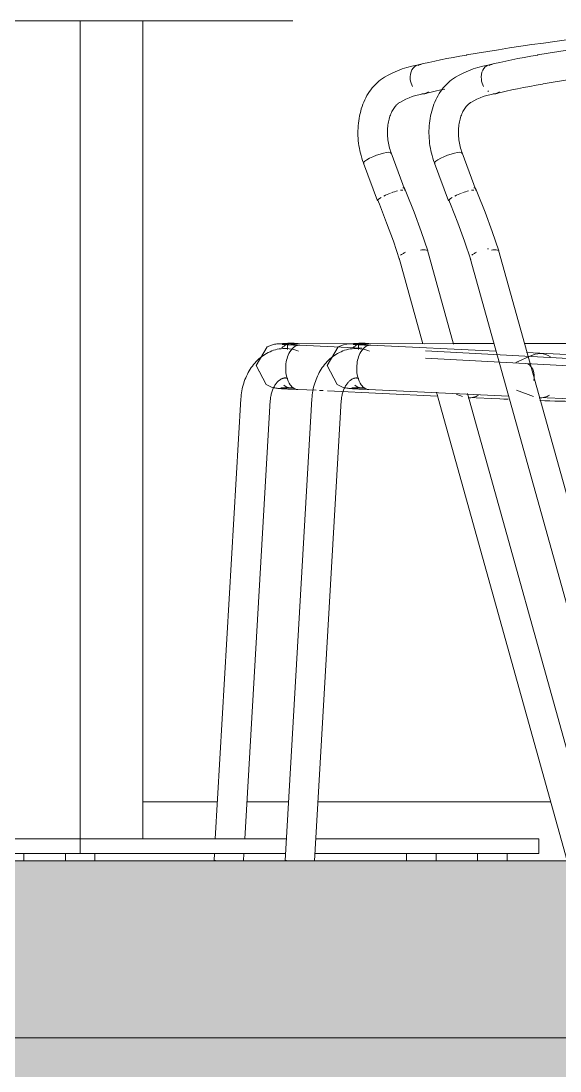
# Model space of a CAD drawing. Header units: inches. Extents: x 21386 to 98813, y -290 to 853.
# Drawn here: x 35680.4 to 35698.68, y -7.13 to 28.5 of the extents above; entities that cross this region are included whole.
import ezdxf

# ---------------------------------------------------------------- set-up
doc = ezdxf.new("R2010")
doc.units = ezdxf.units.IN
doc.header["$MEASUREMENT"] = 0
doc.linetypes.add('Grid Line 1_2_', pattern=[0.875, 0.5, -0.125, 0.125, -0.125])
for name, color, linetype, lineweight in [('A-FLOR', 192, 'Continuous', 13), ('A-FLOR-LEVL', 51, 'Continuous', 9), ('A-FLOR-PATT', 8, 'Continuous', 25), ('A-GLAZ-CWMG', 51, 'Continuous', 13), ('C-TOPO', 7, 'Continuous', 13), ('I-FURN', 30, 'Continuous', 13)]:
    doc.layers.add(name, color=color, linetype=linetype, lineweight=lineweight)

# ---------------------------------------------------------------- blocks, each defined once
blk = doc.blocks.new('Struct_Xcel_Sports Complex_rvt-4-Building Section - East_West looking South')
at = {"layer": 'A-FLOR-PATT', "lineweight": 9}
h = blk.add_hatch(dxfattribs=at)
h.set_pattern_fill('FP_59', color=256, style=0, pattern_type=2)
h.set_pattern_definition([(50, (-87914.36, 98.42), (55.0854, -4.819842), [5.76, -63.36]), (355, (-87914.36, 98.42), (-10.65569, 57.76853), [4.608, -50.688]), (100.451, (-87909.77, 98.02), (44.429468, 52.94866), [4.895, -53.848]), (46.184, (-87914.36, 113.78), (81.96444, -12.71212), [8.64, -95.04]), (96.636, (-87907.53, 112.72), (71.7815, 74.81238), [7.343, -80.772]), (351.184, (-87914.36, 113.78), (71.78195, 74.81243), [6.912, -76.032]), (21, (-87906.68, 109.94), (45.84207, -30.92146), [5.76, -63.36]), (326, (-87906.68, 109.94), (18.687064, 55.691476), [4.608, -50.688]), (71.451, (-87902.86, 107.363), (64.52891, 24.77011), [4.895, -53.848]), (37.5, (-87914.362, 98.42), (0.9338946, 25.566816), [2.534, -47.539, 2.534, -48.922, -50.88]), (37.5, (-87914.362, 98.42), (0.9338946, 25.566816), [-101.53, 2.534, -48.346]), (7.5, (-87914.362, 98.42), (20.20404, 30.291303), [2.534, -26.803, 2.534, -46.387, -19.392]), (7.5, (-87914.362, 98.42), (20.20404, 30.291303), [-78.259, 2.534, -16.858]), (327.5, (-87931.488, 98.42), (40.9977845, -1.7324026), [2.534, -16.666, 2.534, -57.37, -79.488]), (327.5, (-87931.488, 98.42), (40.9977845, -1.7324026), [-79.104, 2.534, -76.954]), (317.5, (-87939.168, 98.42), (44.788883, 7.687839), [2.534, -22.426, 2.534, -37.248, -56.448]), (317.5, (-87939.168, 98.42), (44.788883, 7.687839), [-64.742, 2.534, -53.914])])
h.paths.add_polyline_path([(-26273.39, -6), (-22066.14, -6), (-22066.14, 0), (-26273.39, 0), (-26273.39, -1.696)], flags=0)
at = {"layer": 'A-FLOR', "color": 7}
for p, q in [((-22066.14, 0), (-26273.39, 0)), ((-26273.39, -6), (-22066.14, -6))]:
    blk.add_line(p, q, dxfattribs=at)
blk = doc.blocks.new('Falcon 7700 Series Pedestal Base - 36_ Square Top x 30_ - Wheelchair Height-460525-Building Section - East_West looking South')
at = {"layer": 'I-FURN', "color": 8, "lineweight": 9}
for p, q in [((-26199.51, 28.5), (-26202.589, 28.5)), ((-26199.51, 28.5), (-26199.096, 28.5)), ((-26196.681, 28.5), (-26199.096, 28.5)), ((-26197.888, 28.5), (-26197.888, 0.75)), ((-26196.681, 28.5), (-26196.267, 28.5)), ((-26193.187, 28.5), (-26196.267, 28.5)), ((-26195.767, 0.75), (-26195.767, 28.5)), ((-26193.187, 28.5), (-26192.971, 28.5)), ((-26192.971, 28.5), (-26193.187, 28.5)), ((-26190.681, 28.5), (-26192.971, 28.5)), ((-26204.881, 0.75), (-26197.888, 0.75)), ((-26197.888, 0.75), (-26190.895, 0.75)), ((-26197.888, 0.25), (-26197.888, 0.75)), ((-26189.906, 0.75), (-26182.332, 0.75)), ((-26182.332, 0.25), (-26182.332, 0.75)), ((-26197.888, 0.25), (-26204.851, 0.25)), ((-26198.388, 0.25), (-26198.388, 0)), ((-26198.388, 0.25), (-26198.388, 0)), ((-26190.925, 0.25), (-26197.888, 0.25)), ((-26197.388, 0), (-26197.388, 0.25)), ((-26197.388, 0), (-26197.388, 0.25)), ((-26182.332, 0.25), (-26189.935, 0.25)), ((-26184.41, 0.25), (-26184.41, 0)), ((-26183.41, 0), (-26183.41, 0.25))]:
    blk.add_line(p, q, dxfattribs=at)
blk = doc.blocks.new('HermanMiller_Collection_Air-Chair_SideChair_Arms - Arms-457867-Building Section - East_West looking South')
at = {"layer": 'I-FURN', "color": 8, "lineweight": 9}
for p, q in [((-26183.921, 27.021), (-26184.065, 27)), ((-26183.902, 26.014), (-26183.806, 26.027)), ((-26184.455, 22.742), (-26184.935, 24.026)), ((-26185.873, 23.678), (-26185.85, 23.661)), ((-26185.872, 23.677), (-26185.392, 22.392)), ((-26177.927, 0), (-26183.702, 20.719)), ((-26184.666, 20.451), (-26178.965, 0)), ((-26188.444, 17.565), (-26188.444, 17.347)), ((-26183.785, 17.296), (-26188.046, 17.496)), ((-26178.784, 17.552), (-26182.832, 17.551)), ((-26182.557, 17.157), (-26183.113, 16.908)), ((-26181.173, 17.173), (-26182.748, 17.247)), ((-26188.252, 16.052), (-26188.342, 16.052)), ((-26188.111, 15.997), (-26183.36, 15.774)), ((-26183.086, 15.972), (-26182.518, 15.754)), ((-26182.325, 15.726), (-26181.244, 15.675)), ((-26190.03, 15.676), (-26190.94, 0.011)), ((-26189.939, 0), (-26189.032, 15.618))]:
    blk.add_line(p, q, dxfattribs=at)
at = {"layer": 'I-FURN', "color": 8, "lineweight": 9, "flags": 128}
for points in [[(-26182.363, 27.348), (-26182.012, 27.409), (-26181.654, 27.468), (-26181.288, 27.527), (-26180.917, 27.585), (-26180.539, 27.642), (-26180.156, 27.698), (-26179.769, 27.753), (-26179.377, 27.806), (-26178.982, 27.858), (-26178.585, 27.909), (-26178.185, 27.958), (-26177.783, 28.005), (-26177.381, 28.051), (-26177.242, 28.066)], [(-26184.022, 27.012), (-26183.841, 27.054), (-26183.652, 27.096), (-26183.456, 27.138), (-26183.254, 27.18), (-26183.044, 27.222), (-26182.829, 27.263), (-26182.607, 27.304), (-26182.38, 27.345), (-26182.363, 27.348)], [(-26184.065, 27), (-26184.233, 26.968), (-26184.398, 26.926), (-26184.561, 26.874), (-26184.721, 26.814), (-26184.879, 26.744), (-26185.032, 26.666), (-26185.16, 26.592)], [(-26182.19, 26.363), (-26181.845, 26.423), (-26181.492, 26.482), (-26181.132, 26.54), (-26180.765, 26.597), (-26180.392, 26.653), (-26180.014, 26.708), (-26179.632, 26.762), (-26179.245, 26.815), (-26178.854, 26.867), (-26178.461, 26.917), (-26178.065, 26.965), (-26177.668, 27.012), (-26177.27, 27.057), (-26177.133, 27.072)], [(-26185.16, 26.592), (-26185.226, 26.55), (-26185.29, 26.504), (-26185.352, 26.455), (-26185.411, 26.402), (-26185.468, 26.348), (-26185.522, 26.29), (-26185.573, 26.23), (-26185.622, 26.167), (-26185.668, 26.102), (-26185.711, 26.036), (-26185.752, 25.967), (-26185.791, 25.896), (-26185.827, 25.824), (-26185.86, 25.75), (-26185.89, 25.675), (-26185.918, 25.598), (-26185.944, 25.52), (-26185.967, 25.441), (-26185.987, 25.361), (-26186.005, 25.28), (-26186.02, 25.197), (-26186.033, 25.115), (-26186.043, 25.031), (-26186.051, 24.947), (-26186.056, 24.863), (-26186.059, 24.778), (-26186.059, 24.693), (-26186.057, 24.607), (-26186.053, 24.522), (-26186.046, 24.437), (-26186.036, 24.352), (-26186.025, 24.267), (-26186.01, 24.182), (-26185.994, 24.098), (-26185.975, 24.015), (-26185.954, 23.932), (-26185.93, 23.85), (-26185.904, 23.768), (-26185.876, 23.688), (-26185.873, 23.678)], [(-26184.642, 25.737), (-26184.538, 25.796), (-26184.433, 25.849), (-26184.326, 25.895), (-26184.217, 25.935), (-26184.108, 25.969), (-26183.997, 25.996), (-26183.902, 26.014)], [(-26183.79, 26.039), (-26183.618, 26.079), (-26183.438, 26.119), (-26183.25, 26.16), (-26183.055, 26.2), (-26182.852, 26.24), (-26182.643, 26.281), (-26182.428, 26.321), (-26182.207, 26.36), (-26182.19, 26.363)], [(-26184.935, 24.025), (-26184.953, 24.078), (-26184.971, 24.132), (-26184.987, 24.186), (-26185.001, 24.242), (-26185.014, 24.298), (-26185.025, 24.354), (-26185.035, 24.411), (-26185.043, 24.468), (-26185.05, 24.525), (-26185.054, 24.582), (-26185.058, 24.639), (-26185.059, 24.696), (-26185.059, 24.752), (-26185.058, 24.808), (-26185.054, 24.863), (-26185.05, 24.917), (-26185.043, 24.971), (-26185.035, 25.023), (-26185.026, 25.074), (-26185.015, 25.124), (-26185.003, 25.173), (-26184.99, 25.22), (-26184.975, 25.266), (-26184.959, 25.31), (-26184.942, 25.352), (-26184.924, 25.393), (-26184.906, 25.431), (-26184.886, 25.468), (-26184.866, 25.502), (-26184.845, 25.535), (-26184.823, 25.565), (-26184.801, 25.594), (-26184.779, 25.62), (-26184.757, 25.644), (-26184.734, 25.666), (-26184.712, 25.686), (-26184.689, 25.704), (-26184.667, 25.721), (-26184.645, 25.735), (-26184.642, 25.737)], [(-26185.431, 23.942), (-26185.552, 23.894), (-26185.662, 23.844), (-26185.755, 23.793)], [(-26185.091, 24.038), (-26185.193, 24.016), (-26185.309, 23.984), (-26185.431, 23.942)], [(-26184.935, 24.025), (-26184.957, 24.042), (-26185.011, 24.046), (-26185.091, 24.038)], [(-26184.943, 23.995), (-26184.934, 24.024), (-26184.935, 24.025)], [(-26185.755, 23.793), (-26185.824, 23.747), (-26185.864, 23.708), (-26185.873, 23.679), (-26185.873, 23.678)], [(-26183.692, 20.698), (-26183.912, 21.355), (-26184.151, 22.009), (-26184.409, 22.66), (-26184.478, 22.826)], [(-26184.644, 20.394), (-26184.855, 21.025), (-26185.085, 21.653), (-26185.333, 22.279), (-26185.399, 22.438)], [(-26189.51, 16.809), (-26189.138, 17.439), (-26188.96, 17.514), (-26188.884, 17.532), (-26188.84, 17.538), (-26188.809, 17.542), (-26188.783, 17.544), (-26188.76, 17.546), (-26188.737, 17.547), (-26188.715, 17.548), (-26188.692, 17.549), (-26188.668, 17.55), (-26188.643, 17.55), (-26188.617, 17.551), (-26188.589, 17.551), (-26188.561, 17.552), (-26188.531, 17.552), (-26188.499, 17.552), (-26188.467, 17.552), (-26188.433, 17.552), (-26188.398, 17.552), (-26188.362, 17.552), (-26188.338, 17.552)], [(-26188.633, 17.526), (-26188.631, 17.526), (-26188.624, 17.526), (-26188.614, 17.525), (-26188.601, 17.523), (-26188.585, 17.522), (-26188.567, 17.521), (-26188.547, 17.52), (-26188.525, 17.518), (-26188.501, 17.517), (-26188.475, 17.515), (-26188.447, 17.514), (-26188.417, 17.512), (-26188.387, 17.51), (-26188.354, 17.509), (-26188.32, 17.507), (-26188.285, 17.506), (-26188.249, 17.504), (-26188.211, 17.502), (-26188.172, 17.501), (-26188.132, 17.499), (-26188.091, 17.498), (-26188.049, 17.496), (-26188.049, 17.496)], [(-26183.856, 17.551), (-26186.215, 17.55), (-26188.339, 17.552)], [(-26188.467, 17.385), (-26188.533, 17.387), (-26188.598, 17.385), (-26188.663, 17.38), (-26188.728, 17.371), (-26188.793, 17.359), (-26188.856, 17.343), (-26188.919, 17.325), (-26188.98, 17.303), (-26189.041, 17.278), (-26189.099, 17.25), (-26189.157, 17.22), (-26189.213, 17.187), (-26189.267, 17.152), (-26189.32, 17.114), (-26189.371, 17.074), (-26189.42, 17.031), (-26189.467, 16.987), (-26189.513, 16.941), (-26189.557, 16.893), (-26189.599, 16.843), (-26189.639, 16.791), (-26189.677, 16.738), (-26189.713, 16.684), (-26189.747, 16.628), (-26189.78, 16.571), (-26189.81, 16.513), (-26189.839, 16.453), (-26189.865, 16.393), (-26189.89, 16.332), (-26189.913, 16.269), (-26189.934, 16.206), (-26189.953, 16.143), (-26189.97, 16.078), (-26189.985, 16.013), (-26189.998, 15.948), (-26190.009, 15.882), (-26190.018, 15.815), (-26190.025, 15.749), (-26190.03, 15.682), (-26190.03, 15.676)], [(-26188.073, 17.298), (-26188.135, 17.321), (-26188.197, 17.34), (-26188.261, 17.356), (-26188.325, 17.369), (-26188.39, 17.378), (-26188.455, 17.384), (-26188.467, 17.385)], [(-26186.177, 17.307), (-26180.063, 16.983), (-26173.929, 17.005), (-26170.113, 17.193)], [(-26189.51, 16.809), (-26189.169, 16.16), (-26188.995, 16.077), (-26188.921, 16.056), (-26188.877, 16.047), (-26188.846, 16.042), (-26188.82, 16.038), (-26188.797, 16.035), (-26188.775, 16.033), (-26188.752, 16.031), (-26188.729, 16.029), (-26188.705, 16.027), (-26188.68, 16.025), (-26188.654, 16.023), (-26188.627, 16.022), (-26188.598, 16.02), (-26188.568, 16.018), (-26188.537, 16.016), (-26188.505, 16.014), (-26188.471, 16.013), (-26188.436, 16.011), (-26188.4, 16.009), (-26188.362, 16.008), (-26188.324, 16.006), (-26188.284, 16.004), (-26188.244, 16.002), (-26188.202, 16.001), (-26188.159, 15.999), (-26188.116, 15.998), (-26188.108, 15.997)], [(-26186.181, 17.056), (-26180.053, 16.732), (-26173.905, 16.755), (-26170.112, 16.943)], [(-26189.032, 15.618), (-26189.029, 15.655), (-26189.025, 15.692), (-26189.02, 15.729), (-26189.014, 15.765), (-26189.007, 15.801), (-26188.999, 15.836), (-26188.99, 15.871), (-26188.98, 15.905), (-26188.97, 15.938), (-26188.958, 15.97), (-26188.945, 16.002), (-26188.932, 16.032), (-26188.918, 16.061), (-26188.903, 16.09), (-26188.888, 16.117), (-26188.872, 16.142), (-26188.856, 16.167), (-26188.839, 16.19), (-26188.822, 16.212), (-26188.805, 16.233), (-26188.788, 16.252), (-26188.771, 16.269), (-26188.754, 16.286), (-26188.736, 16.3), (-26188.719, 16.314), (-26188.703, 16.326), (-26188.686, 16.337), (-26188.67, 16.347), (-26188.654, 16.355), (-26188.639, 16.362), (-26188.624, 16.368), (-26188.61, 16.373), (-26188.596, 16.378), (-26188.583, 16.381), (-26188.57, 16.383), (-26188.557, 16.385), (-26188.545, 16.386), (-26188.533, 16.387), (-26188.52, 16.386), (-26188.519, 16.386)], [(-26188.67, 16.048), (-26188.667, 16.049), (-26188.661, 16.049), (-26188.65, 16.049), (-26188.637, 16.05), (-26188.622, 16.05), (-26188.603, 16.051), (-26188.583, 16.051), (-26188.561, 16.051), (-26188.537, 16.052), (-26188.511, 16.052), (-26188.483, 16.052), (-26188.454, 16.052), (-26188.423, 16.052), (-26188.39, 16.052), (-26188.356, 16.052), (-26188.342, 16.052)], [(-26188.519, 16.386), (-26188.507, 16.385), (-26188.495, 16.384), (-26188.483, 16.381), (-26188.471, 16.378), (-26188.458, 16.375), (-26188.445, 16.37), (-26188.443, 16.369)]]:
    blk.add_lwpolyline(points, dxfattribs=at)
at = {"layer": 'I-FURN', "color": 8, "lineweight": 9}
for centre, major_axis, ratio, start_param, end_param in [((-26183.906, 26.525), (-0.116, 0.486), 0.74611, 0.044799, 1.405643), ((-26183.863, 26.524), (-0.057, 0.497), 0.711436, 0.034696, 0.296495), ((-26183.863, 26.524), (-0.057, 0.497), 0.711436, 0, 0.034696), ((-26183.906, 26.525), (-0.116, 0.486), 0.74611, 1.405643, 1.929241), ((-26183.863, 26.524), (-0.057, 0.497), 0.711436, 2.39089, 2.467105), ((-26183.863, 26.524), (-0.057, 0.497), 0.711436, 2.914489, 3.176288), ((-26183.863, 26.524), (-0.057, 0.497), 0.711436, 3.176288, 3.438088), ((-26183.906, 26.525), (-0.116, 0.486), 0.74611, 3.238238, 3.500038), ((-26184.939, 22.632), (0.461, 0.194), 0.144221, 6.220526, 6.744124), ((-26184.924, 22.567), (0.468, 0.175), 0.191458, 2.34416, 3.141593), ((-26184.924, 22.567), (0.468, 0.175), 0.191458, 1.558762, 2.082361), ((-26184.924, 22.567), (0.468, 0.175), 0.191458, 1.035163, 1.500905), ((-26184.924, 22.567), (0.468, 0.175), 0.191458, 0.511565, 0.773364), ((-26184.184, 20.585), (0.482, 0.134), 0.301377, 1.177837, 1.259636), ((-26184.168, 20.546), (0.476, 0.152), 0.239355, 0.740351, 1.000511), ((-26184.168, 20.546), (0.476, 0.152), 0.239355, 6.237561, 7.02296), ((-26184.184, 20.585), (0.482, 0.134), 0.301377, 2.306833, 2.568633), ((-26184.184, 20.585), (0.482, 0.134), 0.301377, 2.051225, 2.306833), ((-26182.298, 16.463), (-0.021, 0.75), 0.90616, 6.224803, 6.748402), ((-26182.298, 16.463), (-0.021, 0.75), 0.90616, 5.701205, 6.224803), ((-26182.94, 16.444), (-0.014, 0.5), 0.90616, 4.654007, 5.701205), ((-26182.94, 16.444), (-0.014, 0.5), 0.90616, 4.392208, 4.654007), ((-26182.298, 16.463), (-0.021, 0.75), 0.90616, 3.083211, 3.34501), ((-26182.298, 16.463), (-0.021, 0.75), 0.90616, 3.358196, 3.60681), ((-26190.441, -0.018), (-0.499, 0.029), 0.004932, 0.057933, 0.843331)]:
    blk.add_ellipse(centre, major_axis=major_axis, ratio=ratio, start_param=start_param, end_param=end_param, dxfattribs=at)
for points in [[(-26188.639, 17.405), (-26188.593, 17.455), (-26188.491, 17.532), (-26188.378, 17.555), (-26188.322, 17.552)], [(-26188.028, 17.55), (-26188.125, 17.557), (-26188.292, 17.568), (-26188.436, 17.572), (-26188.458, 17.562), (-26188.354, 17.541), (-26188.21, 17.521), (-26188.123, 17.51)], [(-26188.322, 17.552), (-26188.284, 17.55), (-26188.246, 17.541), (-26188.21, 17.527)], [(-26188.359, 16.053), (-26188.433, 16.057), (-26188.508, 16.086), (-26188.574, 16.138)], [(-26188.342, 16.052), (-26188.347, 16.052), (-26188.353, 16.052), (-26188.359, 16.053)]]:
    blk.add_open_spline(points, degree=3, dxfattribs=at)
for points in [[(-26188.06, 17.496), (-26188.122, 17.495), (-26188.25, 17.444), (-26188.399, 17.246), (-26188.486, 16.995), (-26188.507, 16.826), (-26188.509, 16.742)], [(-26188.509, 16.742), (-26188.512, 16.629), (-26188.487, 16.404), (-26188.377, 16.158), (-26188.237, 16.023), (-26188.143, 15.997), (-26188.097, 15.997)]]:
    blk.add_open_spline(points, degree=3, knots=[0, 0, 0, 0, 0.285714, 0.571429, 0.785714, 1, 1, 1, 1], dxfattribs=at)
blk = doc.blocks.new('Falcon 7700 Series Pedestal Base - 36_ Square Top x 30_ - Wheelchair Height-V161-Building Section - East_West looking South')
at = {"layer": 'I-FURN', "color": 8, "lineweight": 9}
for p, q in [((-26193.09, 28.5), (-26193.181, 28.5)), ((-26199.797, 0), (-26199.797, 0.25)), ((-26199.797, 0), (-26199.797, 0.25)), ((-26186.819, 0.25), (-26186.819, 0)), ((-26185.819, 0), (-26185.819, 0.25))]:
    blk.add_line(p, q, dxfattribs=at)
blk = doc.blocks.new('HermanMiller_Collection_Air-Chair_SideChair_Arms - Arms-V162-Building Section - East_West looking South')
at = {"layer": 'I-FURN', "color": 8, "lineweight": 9}
for p, q in [((-26186.33, 27.021), (-26186.474, 27)), ((-26186.311, 26.014), (-26186.215, 26.027)), ((-26186.864, 22.742), (-26187.344, 24.026)), ((-26188.281, 23.678), (-26188.259, 23.661)), ((-26188.281, 23.677), (-26187.801, 22.392)), ((-26185.223, 17.533), (-26186.111, 20.719)), ((-26187.075, 20.451), (-26186.266, 17.549)), ((-26190.853, 17.565), (-26190.853, 17.347)), ((-26188.335, 17.397), (-26190.455, 17.496)), ((-26183.856, 17.552), (-26185.241, 17.551)), ((-26181.193, 17.552), (-26182.833, 17.552)), ((-26190.661, 16.052), (-26190.75, 16.052)), ((-26190.52, 15.997), (-26189.887, 15.968)), ((-26189.775, 15.962), (-26189.649, 15.957)), ((-26189.505, 15.95), (-26185.769, 15.774)), ((-26185.807, 15.905), (-26181.374, 0)), ((-26185.135, 15.834), (-26184.927, 15.754)), ((-26180.336, 0), (-26184.756, 15.856)), ((-26184.733, 15.726), (-26183.652, 15.675)), ((-26192.439, 15.676), (-26193.306, 0.75)), ((-26192.305, 0.75), (-26191.441, 15.618)), ((-26193.335, 0.25), (-26193.349, 0.011)), ((-26192.348, 0), (-26192.334, 0.25))]:
    blk.add_line(p, q, dxfattribs=at)
at = {"layer": 'I-FURN', "color": 8, "lineweight": 9, "flags": 128}
for points in [[(-26184.772, 27.348), (-26184.421, 27.409), (-26184.063, 27.468), (-26183.697, 27.527), (-26183.326, 27.585), (-26182.948, 27.642), (-26182.565, 27.698), (-26182.178, 27.753), (-26181.786, 27.806), (-26181.391, 27.858), (-26180.994, 27.909), (-26180.594, 27.958), (-26180.192, 28.005), (-26179.79, 28.051), (-26179.651, 28.066)], [(-26186.431, 27.012), (-26186.25, 27.054), (-26186.061, 27.096), (-26185.865, 27.138), (-26185.663, 27.18), (-26185.453, 27.222), (-26185.238, 27.263), (-26185.016, 27.304), (-26184.789, 27.345), (-26184.772, 27.348)], [(-26186.474, 27), (-26186.642, 26.968), (-26186.807, 26.926), (-26186.97, 26.874), (-26187.13, 26.814), (-26187.288, 26.744), (-26187.441, 26.666), (-26187.569, 26.592)], [(-26187.569, 26.592), (-26187.635, 26.55), (-26187.699, 26.504), (-26187.761, 26.455), (-26187.82, 26.402), (-26187.876, 26.348), (-26187.93, 26.29), (-26187.982, 26.23), (-26188.031, 26.167), (-26188.077, 26.102), (-26188.12, 26.036), (-26188.161, 25.967), (-26188.2, 25.896), (-26188.235, 25.824), (-26188.269, 25.75), (-26188.299, 25.675), (-26188.327, 25.598), (-26188.353, 25.52), (-26188.375, 25.441), (-26188.396, 25.361), (-26188.414, 25.28), (-26188.429, 25.197), (-26188.442, 25.115), (-26188.452, 25.031), (-26188.46, 24.947), (-26188.465, 24.863), (-26188.468, 24.778), (-26188.468, 24.693), (-26188.466, 24.607), (-26188.462, 24.522), (-26188.455, 24.437), (-26188.445, 24.352), (-26188.433, 24.267), (-26188.419, 24.182), (-26188.403, 24.098), (-26188.384, 24.015), (-26188.363, 23.932), (-26188.339, 23.85), (-26188.313, 23.768), (-26188.285, 23.688), (-26188.281, 23.678)], [(-26187.051, 25.737), (-26186.947, 25.796), (-26186.841, 25.849), (-26186.734, 25.895), (-26186.626, 25.935), (-26186.517, 25.969), (-26186.406, 25.996), (-26186.311, 26.014)], [(-26186.199, 26.039), (-26186.027, 26.079), (-26185.847, 26.119), (-26185.659, 26.16), (-26185.518, 26.189)], [(-26187.344, 24.025), (-26187.362, 24.078), (-26187.38, 24.132), (-26187.395, 24.186), (-26187.41, 24.242), (-26187.423, 24.298), (-26187.434, 24.354), (-26187.444, 24.411), (-26187.452, 24.468), (-26187.458, 24.525), (-26187.463, 24.582), (-26187.467, 24.639), (-26187.468, 24.696), (-26187.468, 24.752), (-26187.466, 24.808), (-26187.463, 24.863), (-26187.458, 24.917), (-26187.452, 24.971), (-26187.444, 25.023), (-26187.435, 25.074), (-26187.424, 25.124), (-26187.412, 25.173), (-26187.399, 25.22), (-26187.384, 25.266), (-26187.368, 25.31), (-26187.351, 25.352), (-26187.333, 25.393), (-26187.314, 25.431), (-26187.295, 25.468), (-26187.274, 25.502), (-26187.253, 25.535), (-26187.232, 25.565), (-26187.21, 25.594), (-26187.188, 25.62), (-26187.166, 25.644), (-26187.143, 25.666), (-26187.121, 25.686), (-26187.098, 25.704), (-26187.076, 25.721), (-26187.054, 25.735), (-26187.051, 25.737)], [(-26187.84, 23.942), (-26187.96, 23.894), (-26188.071, 23.844), (-26188.164, 23.793)], [(-26187.5, 24.038), (-26187.602, 24.016), (-26187.717, 23.984), (-26187.84, 23.942)], [(-26187.344, 24.025), (-26187.366, 24.042), (-26187.42, 24.046), (-26187.5, 24.038)], [(-26187.352, 23.995), (-26187.343, 24.024), (-26187.344, 24.025)], [(-26188.164, 23.793), (-26188.233, 23.747), (-26188.273, 23.708), (-26188.282, 23.679), (-26188.281, 23.678)], [(-26186.101, 20.698), (-26186.32, 21.355), (-26186.56, 22.009), (-26186.818, 22.66), (-26186.886, 22.826)], [(-26187.053, 20.394), (-26187.264, 21.025), (-26187.494, 21.653), (-26187.742, 22.279), (-26187.808, 22.438)], [(-26191.919, 16.809), (-26191.546, 17.439), (-26191.369, 17.514), (-26191.293, 17.532), (-26191.249, 17.538), (-26191.218, 17.542), (-26191.192, 17.544), (-26191.169, 17.546), (-26191.146, 17.547), (-26191.123, 17.548), (-26191.1, 17.549), (-26191.076, 17.55), (-26191.052, 17.55), (-26191.025, 17.551), (-26190.998, 17.551), (-26190.969, 17.552), (-26190.939, 17.552), (-26190.908, 17.552), (-26190.876, 17.552), (-26190.842, 17.552), (-26190.807, 17.552), (-26190.771, 17.552), (-26190.747, 17.552)], [(-26191.042, 17.526), (-26191.04, 17.526), (-26191.033, 17.526), (-26191.023, 17.525), (-26191.01, 17.523), (-26190.994, 17.522), (-26190.976, 17.521), (-26190.956, 17.52), (-26190.934, 17.518), (-26190.909, 17.517), (-26190.883, 17.515), (-26190.856, 17.514), (-26190.826, 17.512), (-26190.795, 17.51), (-26190.763, 17.509), (-26190.729, 17.507), (-26190.694, 17.506), (-26190.657, 17.504), (-26190.62, 17.502), (-26190.581, 17.501), (-26190.541, 17.499), (-26190.5, 17.498), (-26190.458, 17.496), (-26190.457, 17.496)], [(-26188.322, 17.55), (-26188.624, 17.55), (-26190.748, 17.552)], [(-26190.876, 17.385), (-26190.941, 17.387), (-26191.007, 17.385), (-26191.072, 17.38), (-26191.137, 17.371), (-26191.202, 17.359), (-26191.265, 17.343), (-26191.328, 17.325), (-26191.389, 17.303), (-26191.449, 17.278), (-26191.508, 17.25), (-26191.566, 17.22), (-26191.622, 17.187), (-26191.676, 17.152), (-26191.729, 17.114), (-26191.78, 17.074), (-26191.829, 17.031), (-26191.876, 16.987), (-26191.922, 16.941), (-26191.965, 16.893), (-26192.007, 16.843), (-26192.047, 16.791), (-26192.086, 16.738), (-26192.122, 16.684), (-26192.156, 16.628), (-26192.189, 16.571), (-26192.219, 16.513), (-26192.248, 16.453), (-26192.274, 16.393), (-26192.299, 16.332), (-26192.322, 16.269), (-26192.343, 16.206), (-26192.362, 16.143), (-26192.379, 16.078), (-26192.393, 16.013), (-26192.406, 15.948), (-26192.418, 15.882), (-26192.427, 15.815), (-26192.434, 15.749), (-26192.439, 15.682), (-26192.439, 15.676)], [(-26190.482, 17.298), (-26190.543, 17.321), (-26190.606, 17.34), (-26190.669, 17.356), (-26190.734, 17.369), (-26190.799, 17.378), (-26190.864, 17.384), (-26190.876, 17.385)], [(-26191.919, 16.809), (-26191.578, 16.16), (-26191.404, 16.077), (-26191.33, 16.056), (-26191.286, 16.047), (-26191.255, 16.042), (-26191.229, 16.038), (-26191.206, 16.035), (-26191.183, 16.033), (-26191.161, 16.031), (-26191.138, 16.029), (-26191.114, 16.027), (-26191.089, 16.025), (-26191.063, 16.023), (-26191.036, 16.022), (-26191.007, 16.02), (-26190.977, 16.018), (-26190.946, 16.016), (-26190.914, 16.014), (-26190.88, 16.013), (-26190.845, 16.011), (-26190.809, 16.009), (-26190.771, 16.008), (-26190.733, 16.006), (-26190.693, 16.004), (-26190.652, 16.002), (-26190.611, 16.001), (-26190.568, 15.999), (-26190.525, 15.998), (-26190.517, 15.997)], [(-26191.441, 15.618), (-26191.438, 15.655), (-26191.434, 15.692), (-26191.429, 15.729), (-26191.423, 15.765), (-26191.416, 15.801), (-26191.408, 15.836), (-26191.399, 15.871), (-26191.389, 15.905), (-26191.378, 15.938), (-26191.367, 15.97), (-26191.354, 16.002), (-26191.341, 16.032), (-26191.327, 16.061), (-26191.312, 16.09), (-26191.297, 16.117), (-26191.281, 16.142), (-26191.265, 16.167), (-26191.248, 16.19), (-26191.231, 16.212), (-26191.214, 16.233), (-26191.197, 16.252), (-26191.18, 16.269), (-26191.162, 16.286), (-26191.145, 16.3), (-26191.128, 16.314), (-26191.111, 16.326), (-26191.095, 16.337), (-26191.079, 16.347), (-26191.063, 16.355), (-26191.048, 16.362), (-26191.033, 16.368), (-26191.019, 16.373), (-26191.005, 16.378), (-26190.992, 16.381), (-26190.979, 16.383), (-26190.966, 16.385), (-26190.954, 16.386), (-26190.941, 16.387), (-26190.929, 16.386), (-26190.928, 16.386)], [(-26191.079, 16.048), (-26191.076, 16.049), (-26191.069, 16.049), (-26191.059, 16.049), (-26191.046, 16.05), (-26191.03, 16.05), (-26191.012, 16.051), (-26190.992, 16.051), (-26190.97, 16.051), (-26190.946, 16.052), (-26190.92, 16.052), (-26190.892, 16.052), (-26190.862, 16.052), (-26190.831, 16.052), (-26190.799, 16.052), (-26190.765, 16.052), (-26190.751, 16.052)], [(-26190.928, 16.386), (-26190.916, 16.385), (-26190.904, 16.384), (-26190.892, 16.381), (-26190.879, 16.378), (-26190.867, 16.375), (-26190.854, 16.37), (-26190.851, 16.369)], [(-26183.652, 15.675), (-26183.517, 15.669), (-26183.378, 15.663)], [(-26182.295, 15.621), (-26182.13, 15.615), (-26181.961, 15.61), (-26181.79, 15.604), (-26181.617, 15.599), (-26181.443, 15.594), (-26181.267, 15.589), (-26181.107, 15.585)]]:
    blk.add_lwpolyline(points, dxfattribs=at)
at = {"layer": 'I-FURN', "color": 8, "lineweight": 9}
for centre, major_axis, ratio, start_param, end_param in [((-26186.315, 26.525), (-0.116, 0.486), 0.74611, 0, 1.405643), ((-26186.272, 26.524), (-0.057, 0.497), 0.711436, 0.034696, 0.296495), ((-26186.272, 26.524), (-0.057, 0.497), 0.711436, 0, 0.034696), ((-26186.315, 26.525), (-0.116, 0.486), 0.74611, 1.405643, 1.929241), ((-26186.272, 26.524), (-0.057, 0.497), 0.711436, 2.914489, 3.176288), ((-26186.272, 26.524), (-0.057, 0.497), 0.711436, 3.176288, 3.438088), ((-26186.315, 26.525), (-0.116, 0.486), 0.74611, 3.238238, 3.500038), ((-26187.347, 22.632), (0.461, 0.194), 0.144221, 6.220526, 6.744124), ((-26187.333, 22.567), (0.468, 0.175), 0.191458, 2.34416, 3.141593), ((-26187.333, 22.567), (0.468, 0.175), 0.191458, 1.558762, 2.082361), ((-26187.333, 22.567), (0.468, 0.175), 0.191458, 1.035163, 1.500905), ((-26187.333, 22.567), (0.468, 0.175), 0.191458, 0.511565, 0.773364), ((-26186.577, 20.546), (0.476, 0.152), 0.239355, 0.740351, 1.000511), ((-26186.577, 20.546), (0.476, 0.152), 0.239355, 6.237561, 7.02296), ((-26186.593, 20.585), (0.482, 0.134), 0.301377, 2.306833, 2.568633), ((-26186.593, 20.585), (0.482, 0.134), 0.301377, 2.051225, 2.306833), ((-26184.707, 16.463), (-0.021, 0.75), 0.90616, 3.083211, 3.34501), ((-26184.707, 16.463), (-0.021, 0.75), 0.90616, 3.358196, 3.60681), ((-26192.85, -0.018), (-0.499, 0.029), 0.004932, 0.057933, 0.843331)]:
    blk.add_ellipse(centre, major_axis=major_axis, ratio=ratio, start_param=start_param, end_param=end_param, dxfattribs=at)
for points in [[(-26191.048, 17.405), (-26191.002, 17.455), (-26190.9, 17.532), (-26190.787, 17.555), (-26190.731, 17.552)], [(-26190.437, 17.55), (-26190.534, 17.557), (-26190.701, 17.568), (-26190.845, 17.572), (-26190.867, 17.562), (-26190.763, 17.541), (-26190.619, 17.521), (-26190.532, 17.51)], [(-26190.731, 17.552), (-26190.693, 17.55), (-26190.655, 17.541), (-26190.619, 17.527)], [(-26190.768, 16.053), (-26190.842, 16.057), (-26190.917, 16.086), (-26190.983, 16.138)], [(-26190.75, 16.052), (-26190.756, 16.052), (-26190.762, 16.052), (-26190.768, 16.053)]]:
    blk.add_open_spline(points, degree=3, dxfattribs=at)
for points in [[(-26190.469, 17.496), (-26190.531, 17.495), (-26190.659, 17.444), (-26190.808, 17.246), (-26190.895, 16.995), (-26190.916, 16.826), (-26190.918, 16.742)], [(-26190.918, 16.742), (-26190.92, 16.629), (-26190.896, 16.404), (-26190.786, 16.158), (-26190.646, 16.023), (-26190.552, 15.997), (-26190.506, 15.997)]]:
    blk.add_open_spline(points, degree=3, knots=[0, 0, 0, 0, 0.285714, 0.571429, 0.785714, 1, 1, 1, 1], dxfattribs=at)
blk = doc.blocks.new('HermanMiller_Collection_Air-Chair_SideChair_Arms - Arms-V164-Building Section - East_West looking South')
at = {"layer": 'I-FURN', "color": 8, "lineweight": 9}
for p, q in [((-26186.33, 27.021), (-26186.474, 27)), ((-26187.051, 25.737), (-26186.947, 25.796)), ((-26187.366, 24.042), (-26187.344, 24.025)), ((-26186.864, 22.742), (-26187.343, 24.025)), ((-26188.282, 23.678), (-26187.801, 22.392)), ((-26188.259, 23.661), (-26188.281, 23.678)), ((-26190.853, 17.563), (-26190.853, 17.459)), ((-26188.322, 17.55), (-26188.583, 17.55)), ((-26183.856, 17.552), (-26185.241, 17.551))]:
    blk.add_line(p, q, dxfattribs=at)
at = {"layer": 'I-FURN', "color": 8, "lineweight": 9, "flags": 128}
for points in [[(-26184.772, 27.348), (-26184.421, 27.409), (-26184.063, 27.468), (-26183.697, 27.527), (-26183.326, 27.585), (-26182.948, 27.642), (-26182.565, 27.698), (-26182.178, 27.753), (-26181.786, 27.806), (-26181.391, 27.858), (-26180.994, 27.909), (-26180.594, 27.958), (-26180.192, 28.005), (-26179.79, 28.051), (-26179.652, 28.066)], [(-26186.431, 27.012), (-26186.25, 27.054), (-26186.061, 27.096), (-26185.865, 27.138), (-26185.663, 27.18), (-26185.453, 27.222), (-26185.238, 27.263), (-26185.016, 27.304), (-26184.789, 27.345), (-26184.772, 27.348)], [(-26186.474, 27), (-26186.642, 26.968), (-26186.807, 26.926), (-26186.97, 26.874), (-26187.13, 26.814), (-26187.288, 26.744), (-26187.441, 26.666), (-26187.569, 26.592)], [(-26187.699, 26.504), (-26187.761, 26.455), (-26187.82, 26.402), (-26187.876, 26.348), (-26187.93, 26.29), (-26187.982, 26.23), (-26188.031, 26.167), (-26188.077, 26.102), (-26188.12, 26.036), (-26188.161, 25.967), (-26188.2, 25.896), (-26188.235, 25.824), (-26188.269, 25.75), (-26188.299, 25.675), (-26188.327, 25.598), (-26188.353, 25.52), (-26188.375, 25.441), (-26188.396, 25.361), (-26188.414, 25.28), (-26188.429, 25.197), (-26188.442, 25.115), (-26188.452, 25.031), (-26188.46, 24.947), (-26188.465, 24.863), (-26188.468, 24.778), (-26188.468, 24.693), (-26188.466, 24.607), (-26188.462, 24.522), (-26188.455, 24.437), (-26188.445, 24.352), (-26188.433, 24.267), (-26188.419, 24.182), (-26188.403, 24.098), (-26188.384, 24.015), (-26188.363, 23.932), (-26188.339, 23.85), (-26188.313, 23.768), (-26188.285, 23.688), (-26188.281, 23.678)], [(-26186.134, 26.054), (-26186.027, 26.079), (-26185.847, 26.119), (-26185.659, 26.16), (-26185.518, 26.189)], [(-26187.344, 24.025), (-26187.362, 24.078), (-26187.38, 24.132), (-26187.395, 24.186), (-26187.41, 24.242), (-26187.423, 24.298), (-26187.434, 24.354), (-26187.444, 24.411), (-26187.452, 24.468), (-26187.458, 24.525), (-26187.463, 24.582), (-26187.467, 24.639), (-26187.468, 24.696), (-26187.468, 24.752), (-26187.466, 24.808), (-26187.463, 24.863), (-26187.458, 24.917), (-26187.452, 24.971), (-26187.444, 25.023), (-26187.435, 25.074), (-26187.424, 25.124), (-26187.412, 25.173), (-26187.399, 25.22), (-26187.384, 25.266), (-26187.368, 25.31), (-26187.351, 25.352), (-26187.333, 25.393), (-26187.314, 25.431), (-26187.295, 25.468), (-26187.274, 25.502), (-26187.253, 25.535), (-26187.232, 25.565), (-26187.21, 25.594), (-26187.188, 25.62), (-26187.166, 25.644), (-26187.143, 25.666), (-26187.121, 25.686), (-26187.098, 25.704), (-26187.076, 25.721), (-26187.054, 25.735)], [(-26187.344, 24.025), (-26187.343, 24.024), (-26187.352, 23.995)], [(-26188.281, 23.678), (-26188.282, 23.679), (-26188.273, 23.708)], [(-26186.101, 20.698), (-26186.32, 21.355), (-26186.56, 22.009), (-26186.818, 22.66), (-26186.886, 22.826)], [(-26191.919, 16.809), (-26191.546, 17.439), (-26191.369, 17.514), (-26191.293, 17.532), (-26191.249, 17.538), (-26191.218, 17.542), (-26191.192, 17.544), (-26191.169, 17.546), (-26191.146, 17.547), (-26191.123, 17.548), (-26191.1, 17.549), (-26191.076, 17.55), (-26191.052, 17.55), (-26191.025, 17.551), (-26190.998, 17.551), (-26190.969, 17.552), (-26190.939, 17.552), (-26190.908, 17.552), (-26190.876, 17.552), (-26190.842, 17.552), (-26190.807, 17.552), (-26190.797, 17.552)], [(-26191.042, 17.526), (-26191.04, 17.526), (-26191.033, 17.526), (-26191.023, 17.525), (-26191.01, 17.523), (-26190.994, 17.522), (-26190.976, 17.521), (-26190.956, 17.52), (-26190.934, 17.518)], [(-26191.78, 17.074), (-26191.829, 17.031), (-26191.876, 16.987), (-26191.922, 16.941), (-26191.965, 16.893), (-26192.007, 16.843), (-26192.047, 16.791), (-26192.086, 16.738), (-26192.122, 16.684), (-26192.156, 16.628), (-26192.189, 16.571), (-26192.219, 16.513), (-26192.248, 16.453), (-26192.274, 16.393), (-26192.299, 16.332), (-26192.322, 16.269), (-26192.343, 16.206), (-26192.362, 16.143), (-26192.379, 16.078), (-26192.393, 16.013), (-26192.406, 15.948), (-26192.418, 15.882), (-26192.427, 15.815), (-26192.434, 15.749), (-26192.439, 15.682), (-26192.439, 15.676)], [(-26191.817, 16.614), (-26191.578, 16.16), (-26191.404, 16.077), (-26191.33, 16.056), (-26191.286, 16.047), (-26191.255, 16.042), (-26191.229, 16.038), (-26191.206, 16.035), (-26191.183, 16.033), (-26191.161, 16.031), (-26191.138, 16.029), (-26191.114, 16.027), (-26191.089, 16.025), (-26191.063, 16.023), (-26191.036, 16.022), (-26191.007, 16.02), (-26190.977, 16.018), (-26190.946, 16.016), (-26190.914, 16.014), (-26190.88, 16.013), (-26190.845, 16.011), (-26190.809, 16.009), (-26190.771, 16.008), (-26190.733, 16.006), (-26190.693, 16.004), (-26190.652, 16.002), (-26190.611, 16.001)], [(-26191.441, 15.618), (-26191.438, 15.655), (-26191.434, 15.692), (-26191.429, 15.729), (-26191.423, 15.765), (-26191.416, 15.801), (-26191.408, 15.836), (-26191.399, 15.871), (-26191.389, 15.905), (-26191.378, 15.938), (-26191.367, 15.97), (-26191.354, 16.002), (-26191.341, 16.032), (-26191.327, 16.061), (-26191.312, 16.09), (-26191.297, 16.117), (-26191.281, 16.142), (-26191.265, 16.167), (-26191.248, 16.19)], [(-26191.079, 16.048), (-26191.076, 16.049), (-26191.069, 16.049), (-26191.059, 16.049), (-26191.046, 16.05), (-26191.03, 16.05), (-26191.012, 16.051), (-26190.992, 16.051), (-26190.97, 16.051), (-26190.946, 16.052), (-26190.92, 16.052), (-26190.892, 16.052), (-26190.862, 16.052), (-26190.831, 16.052), (-26190.799, 16.052)], [(-26183.652, 15.675), (-26183.517, 15.669), (-26183.378, 15.663)], [(-26182.295, 15.621), (-26182.13, 15.615), (-26181.961, 15.61), (-26181.79, 15.604), (-26181.617, 15.599), (-26181.443, 15.594), (-26181.267, 15.589), (-26181.107, 15.585)]]:
    blk.add_lwpolyline(points, dxfattribs=at)
at = {"layer": 'I-FURN', "color": 8, "lineweight": 9}
for centre, major_axis, ratio, start_param, end_param in [((-26186.315, 26.525), (-0.116, 0.486), 0.74611, 0, 0.096646), ((-26186.272, 26.524), (-0.057, 0.497), 0.711436, 3.176288, 3.438088), ((-26187.347, 22.632), (0.461, 0.194), 0.144221, 6.220526, 6.482325), ((-26187.333, 22.567), (0.468, 0.175), 0.191458, 3.129558, 3.141593)]:
    blk.add_ellipse(centre, major_axis=major_axis, ratio=ratio, start_param=start_param, end_param=end_param, dxfattribs=at)
blk.add_open_spline([(-26190.846, 17.558), (-26190.859, 17.563), (-26190.844, 17.57), (-26190.715, 17.567), (-26190.567, 17.557), (-26190.5, 17.552)], degree=3, knots=[-0.6, -0.6, -0.6, -0.6, -0.4, -0.2, -0.0471349, -0.0471349, -0.0471349, -0.0471349], dxfattribs=at)
blk = doc.blocks.new('Rectangular Mullion - Exterior 2_ x 4_5_-V180-Building Section - East_West looking South')
at = {"layer": 'A-GLAZ-CWMG', "color": 8, "lineweight": 9}
for p, q in [((-26195.767, 2), (-26193.23, 2)), ((-26192.233, 2), (-26190.821, 2)), ((-26189.834, 2), (-26181.93, 2))]:
    blk.add_line(p, q, dxfattribs=at)

msp = doc.modelspace()

# ---------------------------------------------------------------- hatches: boundary and pattern name
at = {"layer": 'C-TOPO', "lineweight": 9}
h = msp.add_hatch(dxfattribs=at)
h.set_pattern_fill('FP_47', color=8, style=0, pattern_type=2)
h.set_pattern_definition([(0, (-87914.36, 98.42), (48, 48), [48, -48]), (0, (-87914.36, 116.42), (48, 48), [48, -48]), (0, (-87914.36, 134.42), (48, 48), [48, -48]), (90, (-87908.36, 140.42), (-48, 48), [48, -48]), (90, (-87890.36, 140.42), (-48, 48), [48, -48]), (90, (-87872.36, 140.42), (-48, 48), [48, -48])])
h.paths.add_polyline_path([(39727.536, -79.818), (39822.155, -79.818), (39822.155, -48), (39809.155, -48), (39809.155, -36), (39814.155, -36), (39814.155, -6), (35606.905, -6), (35606.905, -36), (35611.905, -36), (35611.905, -48), (35593.905, -48), (35593.905, -36), (35596.905, -36), (35596.905, 0), (35516.406, 0), (35516.406, -79.818), (39690.216, -79.818)], flags=0)

# ---------------------------------------------------------------- linework, layer by layer
at = {"layer": 'A-FLOR-LEVL', "linetype": 'Grid Line 1_2_'}
msp.add_line((35322.971, 0), (40201.656, 0), dxfattribs=at)

# ---------------------------------------------------------------- block references
at = {"color": 170, "lineweight": 5}
msp.add_blockref('Struct_Xcel_Sports Complex_rvt-4-Building Section - East_West looking South', (61880.295, 0), dxfattribs=at)
at = {"layer": 'A-GLAZ-CWMG', "color": 8, "lineweight": 9}
msp.add_blockref('Rectangular Mullion - Exterior 2_ x 4_5_-V180-Building Section - East_West looking South', (61880.295, 0), dxfattribs=at)
at = {"layer": 'I-FURN', "color": 8, "lineweight": 9}
for name in ['Falcon 7700 Series Pedestal Base - 36_ Square Top x 30_ - Wheelchair Height-V161-Building Section - East_West looking South', 'Falcon 7700 Series Pedestal Base - 36_ Square Top x 30_ - Wheelchair Height-460525-Building Section - East_West looking South', 'HermanMiller_Collection_Air-Chair_SideChair_Arms - Arms-V162-Building Section - East_West looking South', 'HermanMiller_Collection_Air-Chair_SideChair_Arms - Arms-V164-Building Section - East_West looking South', 'HermanMiller_Collection_Air-Chair_SideChair_Arms - Arms-457867-Building Section - East_West looking South']:
    msp.add_blockref(name, (61880.295, 0), dxfattribs=at)

doc.saveas('drawing.dxf')
